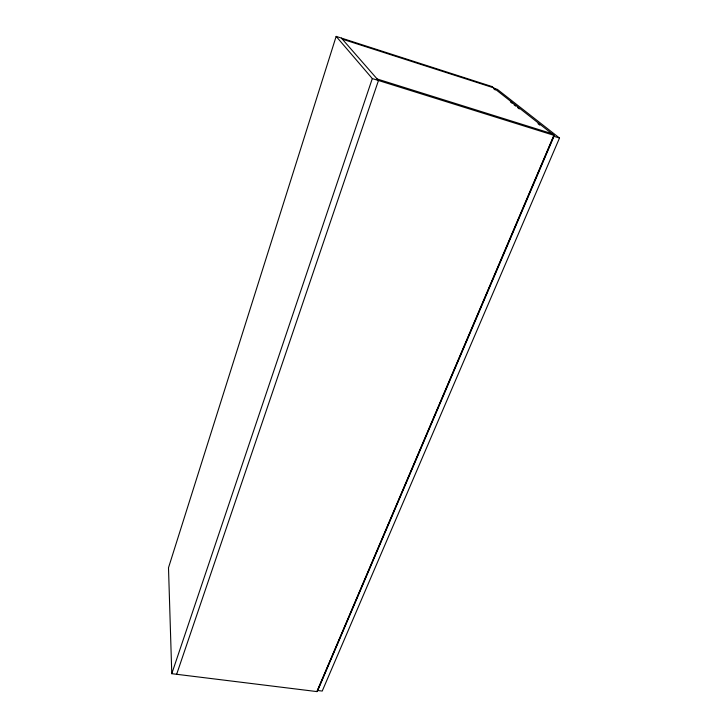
<?xml version="1.0" encoding="UTF-8"?>
<svg xmlns="http://www.w3.org/2000/svg" width="728" height="728" viewBox="0 0 728 728"><rect width="100%" height="100%" fill="white"/><g stroke="black" fill="none" stroke-linecap="round" stroke-linejoin="round"><path stroke-width="1.09" d="M492.055 86.577L336.154 36.4L168.496 567.758L171.781 673.691L317.026 691.6L554.063 135.372L491.9 86.523M171.781 673.691L372.308 78.569L336.154 36.4M176.649 674.292L378.478 80.499L341.405 38.093M316.88 691.582L553.881 135.317M559.504 138.038L322.222 691.063L317.754 690.508L554.008 136.318L559.504 138.038L497.388 89.398L493.566 88.17M377.168 78.997L551.888 133.661M372.308 78.569L554.063 135.372M342.351 39.166L493.639 87.824M493.502 88.561L495.286 89.972M510.41 101.911L512.194 103.312M513.968 104.714L515.752 106.124M517.526 107.526L519.31 108.936M537.992 123.678L539.766 125.089"/></g></svg>
